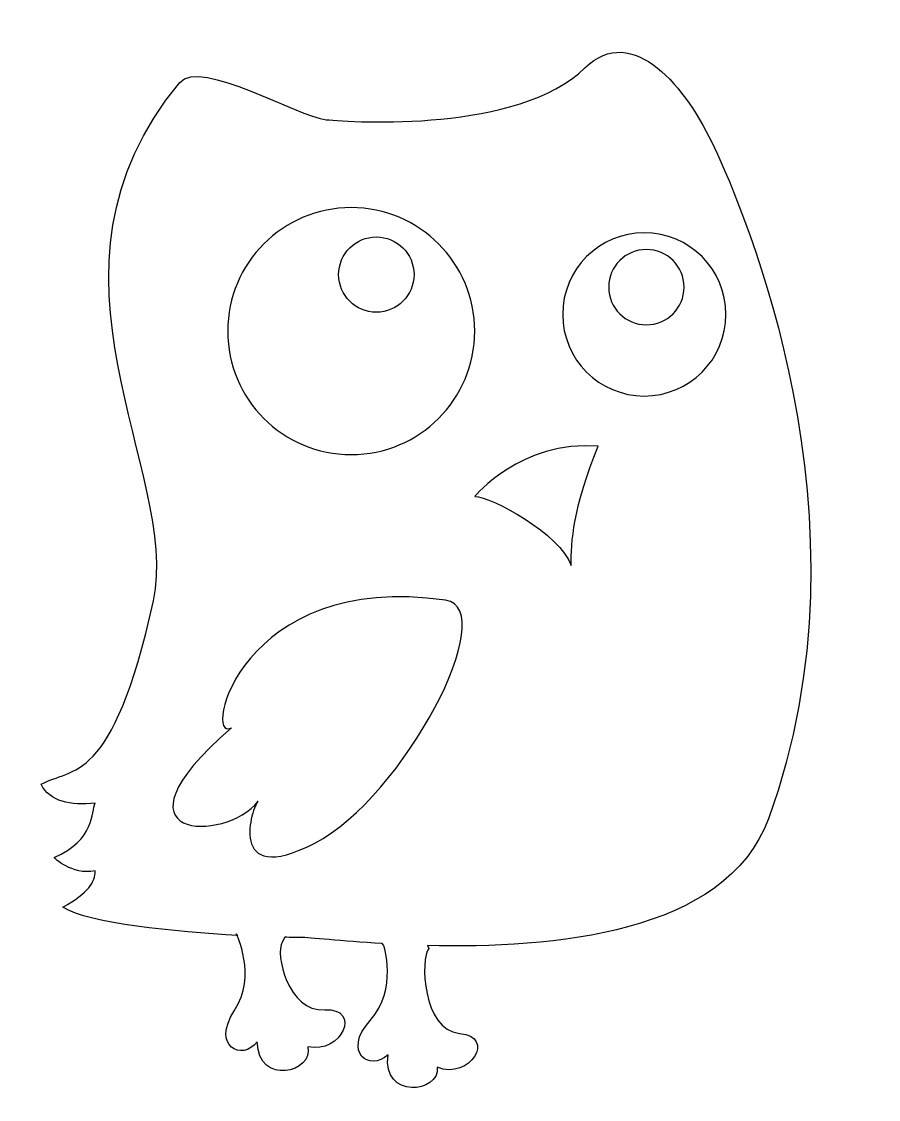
# Model space of a CAD drawing. Header units: centimetres. Extents: x -8.5 to 9.5, y -11.2 to 11.6.
import ezdxf

# ---------------------------------------------------------------- set-up
doc = ezdxf.new("R2010")
doc.units = ezdxf.units.CM
doc.header["$MEASUREMENT"] = 0
doc.layers.add('Camada 1', color=7, linetype='Continuous')

msp = doc.modelspace()

# ---------------------------------------------------------------- linework, layer by layer
at = {"layer": 'Camada 1'}
for points, knots in [([(0.03041, -7.91678), (2.65198, -7.98544), (6.32665, -7.67585), (7.21787, -5.24605), (7.21787, -5.24605), (9.53713, 1.07651), (6.67209, 7.62606), (6.08077, 8.89966), (6.08077, 8.89966), (5.48948, 10.17326), (4.35656, 11.55917), (3.3517, 10.58265), (3.3517, 10.58265), (1.94303, 9.21364), (-1.51782, 9.4351), (-2.10647, 9.49095), (-2.10647, 9.49095), (-2.69699, 9.54694), (-4.75072, 10.79169), (-5.18638, 10.27306), (-5.18638, 10.27306), (-8.52418, 6.29936), (-5.15392, 2.03145), (-5.74529, -0.65209), (-5.74529, -0.65209), (-6.61177, -4.5843), (-7.47362, -4.15446), (-8.11042, -4.51837), (-8.11042, -4.51837), (-7.92847, -4.88228), (-7.48907, -4.97676), (-6.97052, -4.91448), (-6.97052, -4.91448), (-7.06154, -5.09649), (-6.97052, -5.68209), (-7.83756, -6.06486), (-7.83756, -6.06486), (-7.83756, -6.06486), (-7.47087, -6.43678), (-6.97052, -6.34587), (-6.97052, -6.34587), (-6.98047, -6.57817), (-7.09501, -6.8022), (-7.65561, -7.11091), (-7.65561, -7.11091), (-7.08662, -7.45852), (-5.28762, -7.63058), (-3.96814, -7.70323), (-3.96814, -7.70323), (-3.96814, -7.70323), (-3.99754, -7.67338), (-3.99754, -7.67338), (-3.99754, -7.67338), (-3.99754, -7.67338), (-3.55304, -8.54206), (-4.04006, -9.2912), (-4.04006, -9.2912), (-4.52711, -10.04021), (-3.87771, -10.36882), (-3.55497, -9.9444), (-3.55497, -9.9444), (-3.54507, -10.89687), (-2.34233, -10.58199), (-2.49293, -10.04989), (-2.49293, -10.04989), (-1.76144, -10.21613), (-1.35469, -9.22254), (-2.13511, -9.27154), (-2.13511, -9.27154), (-2.91553, -9.32054), (-3.17757, -8.08443), (-3.03297, -7.84581), (-3.03297, -7.84581), (-3.03297, -7.84581), (-2.97788, -7.74315), (-2.97788, -7.74315), (-2.97788, -7.74315), (-2.84636, -7.74625), (-2.73594, -7.74767), (-2.65223, -7.74767), (-2.65223, -7.74767), (-2.44533, -7.74767), (-1.79866, -7.82239), (-0.92601, -7.87488), (-0.92601, -7.87488), (-0.92601, -7.87488), (-0.89214, -7.90668), (-0.89214, -7.90668), (-0.89214, -7.90668), (-0.89214, -7.90668), (-0.58422, -8.83293), (-1.179, -9.49958), (-1.179, -9.49958), (-1.77384, -10.16622), (-1.18165, -10.58945), (-0.79842, -10.21872), (-0.79842, -10.21872), (-0.9328, -11.16164), (0.30381, -11.0325), (0.23536, -10.48386), (0.23536, -10.48386), (0.93344, -10.75884), (1.48568, -9.83817), (0.70695, -9.76848), (0.70695, -9.76848), (-0.07193, -9.69879), (-0.1222, -8.19304), (0.0569, -7.9791), (0.0569, -7.9791), (0.0569, -7.9791), (0.03041, -7.91678), (0.03041, -7.91678)], [0, 0, 0, 0, 0.03448276, 0.03448276, 0.03448276, 0.03448276, 0.06896552, 0.06896552, 0.06896552, 0.06896552, 0.10344828, 0.10344828, 0.10344828, 0.10344828, 0.13793103, 0.13793103, 0.13793103, 0.13793103, 0.17241379, 0.17241379, 0.17241379, 0.17241379, 0.20689655, 0.20689655, 0.20689655, 0.20689655, 0.24137931, 0.24137931, 0.24137931, 0.24137931, 0.27586207, 0.27586207, 0.27586207, 0.27586207, 0.31034483, 0.31034483, 0.31034483, 0.31034483, 0.34482759, 0.34482759, 0.34482759, 0.34482759, 0.37931034, 0.37931034, 0.37931034, 0.37931034, 0.4137931, 0.4137931, 0.4137931, 0.4137931, 0.44827586, 0.44827586, 0.44827586, 0.44827586, 0.48275862, 0.48275862, 0.48275862, 0.48275862, 0.51724138, 0.51724138, 0.51724138, 0.51724138, 0.55172414, 0.55172414, 0.55172414, 0.55172414, 0.5862069, 0.5862069, 0.5862069, 0.5862069, 0.62068966, 0.62068966, 0.62068966, 0.62068966, 0.65517241, 0.65517241, 0.65517241, 0.65517241, 0.68965517, 0.68965517, 0.68965517, 0.68965517, 0.72413793, 0.72413793, 0.72413793, 0.72413793, 0.75862069, 0.75862069, 0.75862069, 0.75862069, 0.79310345, 0.79310345, 0.79310345, 0.79310345, 0.82758621, 0.82758621, 0.82758621, 0.82758621, 0.86206897, 0.86206897, 0.86206897, 0.86206897, 0.89655172, 0.89655172, 0.89655172, 0.89655172, 0.93103448, 0.93103448, 0.93103448, 0.93103448, 1, 1, 1, 1]), ([(-4.17874, 5.03404), (-4.17874, 6.47181), (-3.01317, 7.63743), (-1.57535, 7.63743), (-1.57535, 7.63743), (-0.13752, 7.63743), (1.02804, 6.47178), (1.02804, 5.03404), (1.02804, 5.03404), (1.02804, 3.59629), (-0.13753, 2.43065), (-1.57535, 2.43065), (-1.57535, 2.43065), (-3.01317, 2.43065), (-4.17874, 3.59627), (-4.17874, 5.03404)], [0, 0, 0, 0, 0.2, 0.2, 0.2, 0.2, 0.4, 0.4, 0.4, 0.4, 0.6, 0.6, 0.6, 0.6, 1, 1, 1, 1]), ([(2.8813, 5.38708), (2.8813, 6.33749), (3.65177, 7.10796), (4.60218, 7.10796), (4.60218, 7.10796), (5.55259, 7.10796), (6.32303, 6.33749), (6.32303, 5.38708), (6.32303, 5.38708), (6.32303, 4.43667), (5.55259, 3.6662), (4.60218, 3.6662), (4.60218, 3.6662), (3.65177, 3.6662), (2.8813, 4.43667), (2.8813, 5.38708)], [0, 0, 0, 0, 0.2, 0.2, 0.2, 0.2, 0.4, 0.4, 0.4, 0.4, 0.6, 0.6, 0.6, 0.6, 1, 1, 1, 1]), ([(-1.04631, 5.43102), (-0.60763, 5.43102), (-0.25206, 5.78665), (-0.25206, 6.22527), (-0.25206, 6.22527), (-0.25206, 6.66389), (-0.60763, 7.01953), (-1.04631, 7.01953), (-1.04631, 7.01953), (-1.48499, 7.01953), (-1.84056, 6.6639), (-1.84056, 6.22528), (-1.84056, 6.22528), (-1.84056, 5.78666), (-1.48499, 5.43102), (-1.04631, 5.43102)], [0, 0, 0, 0, 0.2, 0.2, 0.2, 0.2, 0.4, 0.4, 0.4, 0.4, 0.6, 0.6, 0.6, 0.6, 1, 1, 1, 1]), ([(3.85163, 5.96053), (3.85163, 6.39916), (4.20712, 6.75478), (4.64588, 6.75478), (4.64588, 6.75478), (5.08448, 6.75478), (5.44013, 6.39915), (5.44013, 5.96053), (5.44013, 5.96053), (5.44013, 5.52191), (5.0845, 5.16628), (4.64588, 5.16628), (4.64588, 5.16628), (4.2071, 5.16628), (3.85163, 5.52191), (3.85163, 5.96053)], [0, 0, 0, 0, 0.2, 0.2, 0.2, 0.2, 0.4, 0.4, 0.4, 0.4, 0.6, 0.6, 0.6, 0.6, 1, 1, 1, 1]), ([(1.02805, 1.54824), (1.02805, 1.54824), (1.99865, 2.73961), (3.63134, 2.60723), (3.63134, 2.60723), (3.10183, 1.32757), (3.05775, 0.57753), (3.05775, 0.0921), (3.05775, 0.0921), (2.83709, 0.75398), (1.38098, 1.54824), (1.02805, 1.54824)], [0, 0, 0, 0, 0.25, 0.25, 0.25, 0.25, 0.5, 0.5, 0.5, 0.5, 1, 1, 1, 1]), ([(0.41499, -0.64024), (1.60667, -0.81669), (-0.46322, -4.78806), (-2.34496, -5.75874), (-2.34496, -5.75874), (-4.22662, -6.72944), (-3.66198, -4.96449), (-3.53664, -4.87622), (-3.53664, -4.87622), (-4.22662, -5.75874), (-6.86094, -5.71455), (-4.10116, -3.33182), (-4.10116, -3.33182), (-4.72854, -3.64075), (-3.90947, 0.00005), (0.41499, -0.64024)], [0, 0, 0, 0, 0.2, 0.2, 0.2, 0.2, 0.4, 0.4, 0.4, 0.4, 0.6, 0.6, 0.6, 0.6, 1, 1, 1, 1])]:
    msp.add_open_spline(points, degree=3, knots=knots, dxfattribs=at)

doc.saveas('drawing.dxf')
